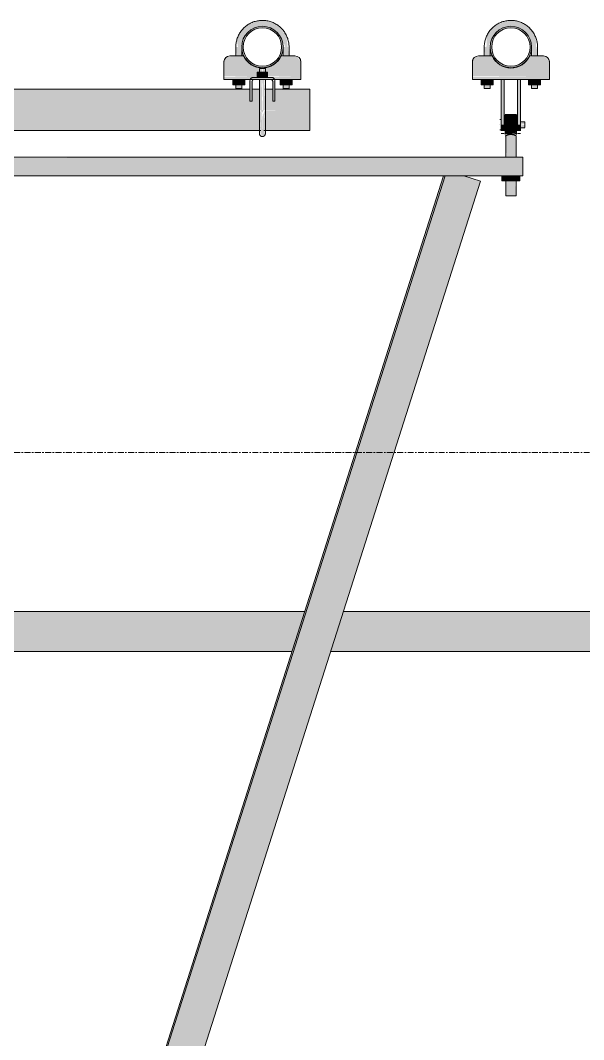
# Model space of a CAD drawing. Header units: inches. Extents: x 21380 to 98133, y -290 to 853.
# Drawn here: x 24962.2 to 25009.8, y 208.4 to 294.5 of the extents above; entities that cross this region are included whole.
import ezdxf

# ---------------------------------------------------------------- set-up
doc = ezdxf.new("R2010")
doc.units = ezdxf.units.IN
doc.header["$MEASUREMENT"] = 0
doc.linetypes.add('Grid Line 1_2_', pattern=[0.875, 0.5, -0.125, 0.125, -0.125])
for name, color, linetype, lineweight in [('A-FLOR-LEVL', 51, 'Continuous', 9), ('Q-SPCQ', 91, 'Continuous', 9), ('S-BEAM', 12, 'Continuous', 9)]:
    doc.layers.add(name, color=color, linetype=linetype, lineweight=lineweight)

# ---------------------------------------------------------------- blocks, each defined once
blk = doc.blocks.new('Basketball_Backstop-Performance_Sports_Systems-3103-Ceiling_Hung - 27_-0_ to 27_-11 7_8_-652462-Building Section - East_West looking North')
at = {"layer": 'Q-SPCQ'}
for points in [[(24984.676, 292.25), (24984.737, 292.25), (24984.639, 293.226), (24983.868, 294.08), (24983.112, 294.444), (24982.111, 294.444), (24981.209, 294.009), (24980.584, 293.226), (24980.472, 292.733), (24980.547, 292.25), (24980.737, 292.25), (24980.788, 292.25), (24980.921, 292.703), (24981.282, 293.367), (24981.596, 293.657), (24981.986, 293.869), (24982.36, 293.967), (24982.813, 293.973), (24983.356, 293.82), (24983.464, 293.82), (24983.609, 293.681), (24984.289, 292.735), (24984.306, 292.671), (24984.371, 292.735), (24984.547, 292.25), (24984.612, 292.25)], [(25001.612, 292.25), (25001.737, 292.25), (25001.853, 292.671), (25001.935, 292.735), (25002.204, 293.266), (25002.596, 293.657), (25003.02, 293.883), (25003.41, 293.973), (25003.863, 293.967), (25004.356, 293.82), (25004.663, 293.63), (25005.019, 293.266), (25005.127, 293.125), (25005.186, 293.062), (25005.369, 292.308), (25005.435, 292.25), (25005.487, 292.25), (25005.737, 292.25), (25005.751, 292.733), (25005.639, 293.226), (25005.015, 294.009), (25004.112, 294.444), (25003.111, 294.444), (25002.855, 294.303), (25002.66, 294.226), (25002.209, 294.009), (25001.584, 293.226), (25001.547, 292.25)], [(24982.174, 289.812), (24982.205, 290.125), (24982.37, 290.125), (24982.435, 290.437), (24982.853, 290.437), (24982.853, 290.125), (24983.049, 290.125), (24983.049, 289.812), (24985.862, 289.812), (24985.862, 291), (24985.491, 291.483), (24985.362, 291.5), (24984.167, 291.437), (24983.761, 290.92), (24983.41, 290.68), (24983.049, 290.543), (24982.487, 290.487), (24982.11, 290.56), (24981.717, 290.734), (24981.366, 291.013), (24981.095, 291.375), (24980.921, 291.5), (24979.612, 291.433), (24979.362, 291), (24979.362, 289.812)], [(25006.862, 289.812), (25006.862, 291), (25006.491, 291.483), (25006.362, 291.5), (25005.167, 291.437), (25004.761, 290.92), (25004.41, 290.68), (25004.032, 290.539), (25003.834, 290.487), (25003.11, 290.56), (25002.717, 290.734), (25002.366, 291.013), (25002.095, 291.375), (25001.921, 291.5), (25000.612, 291.433), (25000.362, 291), (25000.362, 289.812), (25004.138, 289.812)], [(24980.106, 289.062), (24980.359, 289.062), (24980.359, 289.5), (24980.106, 289.5)], [(24980.864, 289.062), (24980.864, 289.5), (24980.359, 289.5), (24980.359, 289.062)], [(24981.117, 289.062), (24981.117, 289.5), (24980.864, 289.5), (24980.864, 289.062)], [(24982.174, 289.687), (24982.612, 289.687), (24982.612, 290.125), (24982.174, 290.125)], [(24983.049, 289.687), (24983.049, 290.125), (24982.612, 290.125), (24982.612, 289.687)], [(24984.106, 289.062), (24984.359, 289.062), (24984.359, 289.5), (24984.106, 289.5)], [(24984.864, 289.062), (24984.864, 289.5), (24984.359, 289.5), (24984.359, 289.062)], [(24985.117, 289.062), (24985.117, 289.5), (24984.864, 289.5), (24984.864, 289.062)], [(25004.424, 289.5), (25006.862, 289.542), (25006.862, 289.812), (25000.362, 289.732), (25000.362, 289.5), (25004.174, 289.5)], [(25001.106, 289.062), (25001.359, 289.062), (25001.359, 289.5), (25001.106, 289.5)], [(25001.359, 289.062), (25001.864, 289.062), (25001.864, 289.5), (25001.359, 289.5)], [(25002.117, 289.062), (25002.117, 289.5), (25001.864, 289.5), (25001.864, 289.062)], [(25003.049, 285.687), (25003.049, 289.5), (25002.799, 289.5), (25002.799, 285.687)], [(25004.424, 285.687), (25004.424, 289.5), (25004.174, 289.5), (25004.174, 285.687)], [(25005.359, 289.062), (25005.359, 289.5), (25005.106, 289.5), (25005.106, 289.062)], [(25005.864, 289.062), (25005.864, 289.5), (25005.359, 289.5), (25005.359, 289.062)], [(25005.864, 289.062), (25006.117, 289.062), (25006.117, 289.5), (25005.864, 289.5)], [(24982.612, 284.744), (24982.769, 284.759), (24982.806, 285.187), (24982.789, 285.479), (24982.828, 286.937), (24982.612, 286.386), (24982.612, 284.961)], [(25004.075, 285.656), (25004.075, 286.532), (25003.138, 286.532), (25003.138, 285.656)], [(25003.049, 285.157), (25003.049, 285.687), (25002.799, 285.687), (25002.799, 285.157)], [(25004.424, 285.157), (25004.424, 285.687), (25004.174, 285.687), (25004.174, 285.157)], [(24960.72, 164.313), (24998.053, 281.375), (24997.919, 281.375), (24960.587, 164.313)], [(25003.607, 280.937), (25003.607, 281.375), (25002.857, 281.375), (25002.857, 280.937)], [(25004.357, 280.937), (25004.357, 281.375), (25003.607, 281.375), (25003.607, 280.937)]]:
    blk.add_hatch(color=256, dxfattribs=at).paths.add_polyline_path(points, flags=0)
h = blk.add_hatch(color=256, dxfattribs=at)
h.paths.add_polyline_path([(24982.612, 290.5), (24983.065, 290.56), (24983.487, 290.734), (24984.046, 291.269), (24984.127, 291.375), (24984.302, 291.797), (24984.362, 292.25), (24984.302, 292.703), (24984.127, 293.125), (24983.849, 293.487), (24983.487, 293.766), (24983.065, 293.94), (24982.612, 294), (24982.159, 293.94), (24981.737, 293.766), (24981.374, 293.487), (24981.096, 293.125), (24980.921, 292.703), (24980.862, 292.25), (24980.921, 291.797), (24981.178, 291.269), (24981.374, 291.013), (24981.737, 290.734), (24982.205, 290.554)], flags=0)
h.paths.add_polyline_path([(24982.612, 290.625), (24982.191, 290.68), (24981.799, 290.843), (24981.334, 291.269), (24981.204, 291.437), (24981.042, 291.829), (24980.987, 292.25), (24981.042, 292.671), (24981.204, 293.062), (24981.463, 293.399), (24981.799, 293.657), (24982.191, 293.82), (24982.612, 293.875), (24983.032, 293.82), (24983.424, 293.657), (24983.761, 293.399), (24984.019, 293.062), (24984.181, 292.671), (24984.237, 292.25), (24984.181, 291.829), (24983.889, 291.269), (24983.761, 291.101), (24983.424, 290.843), (24983.032, 290.68)], flags=0)
h = blk.add_hatch(color=256, dxfattribs=at)
h.paths.add_polyline_path([(25003.612, 290.5), (25004.138, 290.59), (25004.487, 290.734), (25005.046, 291.269), (25005.127, 291.375), (25005.302, 291.797), (25005.362, 292.25), (25005.302, 292.703), (25005.127, 293.125), (25004.849, 293.487), (25004.487, 293.766), (25004.065, 293.94), (25003.612, 294), (25003.159, 293.94), (25002.737, 293.766), (25002.374, 293.487), (25002.096, 293.125), (25001.921, 292.703), (25001.862, 292.25), (25001.921, 291.797), (25002.178, 291.269), (25002.374, 291.013), (25002.737, 290.734), (25003.159, 290.56)], flags=0)
h.paths.add_polyline_path([(25003.612, 290.625), (25003.191, 290.68), (25002.799, 290.843), (25002.334, 291.269), (25002.204, 291.437), (25002.042, 291.829), (25001.987, 292.25), (25002.042, 292.671), (25002.204, 293.062), (25002.463, 293.399), (25002.799, 293.657), (25003.191, 293.82), (25003.612, 293.875), (25004.138, 293.776), (25004.424, 293.657), (25004.761, 293.399), (25005.019, 293.062), (25005.181, 292.671), (25005.237, 292.25), (25005.181, 291.829), (25004.889, 291.269), (25004.761, 291.101), (25004.138, 290.724), (25004.032, 290.68)], flags=0)
h = blk.add_hatch(color=256, dxfattribs=at)
h.paths.add_polyline_path([(24980.487, 288.75), (24980.853, 288.75), (24980.788, 289.062), (24980.37, 289.062), (24980.435, 288.75)], flags=0)
h.paths.add_polyline_path([(24980.598, 291.5), (24980.853, 291.5), (24980.788, 292.25), (24980.37, 292.25), (24980.446, 291.5), (24980.547, 291.5)], flags=0)
h = blk.add_hatch(color=256, dxfattribs=at)
h.paths.add_polyline_path([(24984.737, 288.75), (24984.853, 288.75), (24984.784, 289.062), (24984.37, 289.062), (24984.435, 288.75), (24984.676, 288.75)], flags=0)
h.paths.add_polyline_path([(24984.676, 291.5), (24984.853, 291.5), (24984.788, 292.25), (24984.37, 292.25), (24984.452, 291.5), (24984.663, 291.5)], flags=0)
h = blk.add_hatch(color=256, dxfattribs=at)
h.paths.add_polyline_path([(25001.737, 288.75), (25001.853, 288.75), (25001.784, 289.062), (25001.37, 289.062), (25001.435, 288.75), (25001.676, 288.75)], flags=0)
h.paths.add_polyline_path([(25001.663, 291.5), (25001.853, 291.5), (25001.788, 292.25), (25001.37, 292.25), (25001.435, 291.5), (25001.612, 291.5)], flags=0)
h = blk.add_hatch(color=256, dxfattribs=at)
h.paths.add_polyline_path([(25005.395, 288.75), (25005.853, 288.75), (25005.788, 289.062), (25005.37, 289.062), (25005.37, 288.75)], flags=0)
h.paths.add_polyline_path([(25005.598, 291.5), (25005.853, 291.5), (25005.788, 292.25), (25005.37, 292.25), (25005.446, 291.5), (25005.547, 291.5)], flags=0)
h = blk.add_hatch(color=256, dxfattribs=at)
h.paths.add_polyline_path([(24982.435, 286.937), (24982.612, 286.937), (24982.547, 289.5), (24982.37, 289.5), (24982.395, 286.937)], flags=0)
h.paths.add_polyline_path([(24982.372, 290.125), (24982.612, 290.125), (24982.547, 290.437), (24982.37, 290.437), (24982.37, 290.125)], flags=0)
h = blk.add_hatch(color=256, dxfattribs=at)
h.paths.add_polyline_path([(24982.737, 286.937), (24982.853, 286.937), (24982.775, 289.5), (24982.612, 289.5), (24982.676, 286.937)], flags=0)
h.paths.add_polyline_path([(24982.83, 290.125), (24982.853, 290.125), (24982.788, 290.437), (24982.612, 290.437), (24982.676, 290.125), (24982.828, 290.125)], flags=0)
h = blk.add_hatch(color=256, dxfattribs=at)
h.paths.add_polyline_path([(24981.862, 289.5), (24981.862, 289.687), (24982.174, 289.767), (24982.174, 289.812), (24979.362, 289.732), (24979.362, 289.5)], flags=0)
h.paths.add_polyline_path([(24983.362, 289.5), (24985.862, 289.542), (24985.862, 289.812), (24983.049, 289.732), (24983.049, 289.687), (24983.362, 289.631), (24983.362, 289.507)], flags=0)
h = blk.add_hatch(color=256, dxfattribs=at)
h.paths.add_polyline_path([(24981.737, 288.187), (24981.737, 289.375), (24981.549, 289.375), (24981.549, 288.187)], flags=0)
h.paths.add_polyline_path([(24983.674, 288.187), (24983.674, 289.375), (24983.487, 289.375), (24983.487, 288.187)], flags=0)
h.paths.add_polyline_path([(24983.362, 289.5), (24983.362, 289.687), (24981.862, 289.687), (24981.862, 289.5), (24982.205, 289.5)], flags=0)
h = blk.add_hatch(color=256, dxfattribs=at)
h.paths.add_polyline_path([(24977.819, 286.937), (24982.37, 286.937), (24982.37, 288.687), (24981.737, 288.614), (24981.737, 288.187), (24981.549, 288.187), (24981.549, 288.687), (24957.674, 288.628), (24957.674, 288.187), (24957.487, 288.187), (24957.487, 288.687), (24956.853, 288.628), (24956.853, 286.937), (24969.045, 286.937)], flags=0)
h.paths.add_polyline_path([(24986.612, 286.937), (24986.592, 288.687), (24983.674, 288.619), (24983.674, 288.187), (24983.487, 288.187), (24983.487, 288.687), (24982.853, 288.617), (24982.853, 286.937), (24986.592, 286.937)], flags=0)
h.paths.add_polyline_path([(24951.499, 286.937), (24956.37, 286.994), (24956.37, 288.687), (24955.737, 288.628), (24955.737, 288.187), (24955.549, 288.187), (24955.549, 288.687), (24931.674, 288.628), (24931.674, 288.187), (24931.487, 288.198), (24931.487, 288.687), (24930.853, 288.628), (24930.853, 286.937), (24942.726, 286.937)], flags=0)
h.paths.add_polyline_path([(24930.37, 286.937), (24930.37, 288.687), (24929.737, 288.628), (24929.737, 288.187), (24929.549, 288.189), (24929.549, 288.687), (24926.612, 288.628), (24926.612, 286.937), (24929.566, 286.937)], flags=0)
h = blk.add_hatch(color=256, dxfattribs=at)
h.paths.add_polyline_path([(24982.828, 286.937), (24982.778, 286.909), (24982.815, 286.909)], flags=0)
h.paths.add_polyline_path([(24982.806, 285.187), (24986.612, 285.247), (24986.592, 286.937), (24982.829, 286.909), (24982.798, 285.216)], flags=0)
h.paths.add_polyline_path([(24982.435, 286.937), (24982.612, 286.696), (24982.737, 286.937), (24982.487, 286.937)], flags=0)
h.paths.add_polyline_path([(24956.737, 286.937), (24956.612, 286.937), (24956.676, 286.768)], flags=0)
h.paths.add_polyline_path([(24930.828, 286.937), (24930.788, 286.937), (24930.788, 286.849)], flags=0)
h.paths.add_polyline_path([(24956.395, 285.674), (24956.362, 286.937), (24930.828, 286.937), (24930.846, 285.187), (24956.389, 285.247), (24956.395, 285.644)], flags=0)
h.paths.add_polyline_path([(24956.788, 285.644), (24956.612, 286.042), (24956.435, 285.644), (24956.708, 285.613), (24956.737, 285.62)], flags=0)
h.paths.add_polyline_path([(24982.419, 285.187), (24982.425, 285.479), (24982.367, 285.57), (24982.385, 286.343), (24982.37, 286.937), (24956.737, 286.937), (24956.815, 285.883), (24956.833, 285.335), (24956.844, 285.187), (24982.377, 285.187)], flags=0)
h.paths.add_polyline_path([(24930.435, 286.937), (24930.616, 286.702), (24930.737, 286.937), (24930.487, 286.937)], flags=0)
h.paths.add_polyline_path([(24926.612, 285.187), (24930.427, 285.258), (24930.4, 286.089), (24930.37, 286.937), (24926.612, 286.937), (24926.612, 285.247)], flags=0)
h.paths.add_polyline_path([(24956.612, 286.446), (24956.487, 286.937), (24956.395, 286.937), (24956.595, 286.485)], flags=0)
h = blk.add_hatch(color=256, dxfattribs=at)
h.paths.add_polyline_path([(24982.612, 286.454), (24982.547, 286.784), (24982.487, 286.796), (24982.603, 286.477)], flags=0)
h.paths.add_polyline_path([(24982.612, 284.744), (24982.547, 286.599), (24982.395, 286.937), (24982.447, 284.961)], flags=0)
h = blk.add_hatch(color=256, dxfattribs=at)
h.paths.add_polyline_path([(25003.049, 285.687), (25003.138, 285.752), (25003.138, 285.929), (25003.049, 285.864), (25003.049, 285.744)], flags=0)
h.paths.add_polyline_path([(25004.138, 285.687), (25004.174, 285.771), (25004.138, 285.929), (25004.075, 285.846), (25004.075, 285.687)], flags=0)
h.paths.add_polyline_path([(25004.424, 285.687), (25004.799, 285.752), (25004.799, 285.929), (25004.424, 285.855), (25004.424, 285.7)], flags=0)
h = blk.add_hatch(color=256, dxfattribs=at)
h.paths.add_polyline_path([(25004.799, 285.446), (25004.799, 285.687), (25004.424, 285.623), (25004.424, 285.446)], flags=0)
h.paths.add_polyline_path([(25004.075, 285.446), (25004.174, 285.527), (25004.138, 285.687), (25004.075, 285.623), (25004.075, 285.455)], flags=0)
h.paths.add_polyline_path([(25003.138, 285.446), (25003.138, 285.687), (25003.049, 285.615), (25003.049, 285.446)], flags=0)
h = blk.add_hatch(color=256, dxfattribs=at)
h.paths.add_polyline_path([(25003.684, 284.859), (25004.075, 284.871), (25004.075, 285.015), (25003.72, 284.873)], flags=0)
h.paths.add_polyline_path([(25003.53, 284.859), (25004.075, 285.015), (25004.075, 285.656), (25003.138, 285.656), (25003.138, 284.871), (25003.493, 284.86)], flags=0)
h = blk.add_hatch(color=256, dxfattribs=at)
h.paths.add_polyline_path([(25003.297, 279.687), (25004.044, 279.687), (25003.975, 280.937), (25003.169, 280.937), (25003.228, 279.687)], flags=0)
h.paths.add_polyline_path([(25003.558, 282.955), (25004.044, 282.955), (25004.017, 284.763), (25003.684, 284.859), (25003.272, 284.795), (25003.169, 284.75), (25003.256, 282.955), (25003.53, 282.955)], flags=0)
h = blk.add_hatch(color=256, dxfattribs=at)
h.paths.add_polyline_path([(24908.607, 281.375), (24955.107, 281.375), (24955.107, 282.875), (24908.607, 282.955), (24908.607, 281.503)], flags=0)
h.paths.add_polyline_path([(24958.263, 281.375), (25004.607, 281.375), (25004.607, 282.955), (24958.107, 282.875), (24958.107, 281.375)], flags=0)
h.paths.add_polyline_path([(24956.701, 282.059), (24956.709, 281.848), (24956.799, 282.059), (24956.799, 282.237), (24956.704, 282.064)], flags=0)
h.paths.add_polyline_path([(24956.548, 282.052), (24956.676, 282.107), (24956.607, 282.212), (24956.55, 282.059)], flags=0)
h.paths.add_polyline_path([(24956.424, 281.808), (24956.527, 281.844), (24956.509, 282.109), (24956.424, 282.157), (24956.424, 281.835)], flags=0)
h.paths.add_polyline_path([(24956.924, 281.928), (24956.982, 282.125), (24956.924, 281.937)], flags=0)
h.paths.add_polyline_path([(24956.612, 282.226), (24956.799, 282.312), (24956.794, 282.396), (24956.424, 282.39), (24956.509, 282.232), (24956.607, 282.227)], flags=0)
h = blk.add_hatch(color=256, dxfattribs=at)
h.paths.add_polyline_path([(24960.272, 157.563), (24961.705, 157.563), (24962.542, 160.188), (24959.822, 160.188), (24959.822, 157.563)], flags=0)
h.paths.add_polyline_path([(24960.72, 164.313), (24963.86, 164.32), (25001.045, 280.918), (24999.622, 281.375), (24998.053, 281.375), (24960.723, 164.32)], flags=0)
for p, q in [((24980.362, 292.25), (24980.362, 291.5)), ((24980.862, 291.5), (24980.862, 292.25)), ((24984.362, 292.25), (24984.362, 291.5)), ((24984.862, 291.5), (24984.862, 292.25)), ((25001.362, 292.25), (25001.362, 291.5)), ((25001.862, 291.5), (25001.862, 292.25)), ((25005.362, 292.25), (25005.362, 291.5)), ((25005.862, 291.5), (25005.862, 292.25)), ((24981.018, 291.5), (24979.862, 291.5)), ((24985.362, 291.5), (24984.205, 291.5)), ((25002.018, 291.5), (25000.862, 291.5)), ((25006.362, 291.5), (25005.205, 291.5)), ((24979.362, 289.812), (24979.362, 291)), ((24982.362, 290.437), (24982.362, 289.687)), ((24982.37, 290.437), (24982.612, 290.437)), ((24982.612, 290.437), (24982.853, 290.437)), ((24982.862, 289.687), (24982.862, 290.437)), ((24985.862, 291), (24985.862, 289.812)), ((25000.362, 291), (25000.362, 289.812)), ((25006.862, 289.812), (25006.862, 291)), ((24979.362, 289.5), (24979.362, 289.812)), ((24979.362, 289.5), (24981.862, 289.5)), ((24980.106, 289.5), (24980.106, 289.062)), ((24980.359, 289.062), (24980.359, 289.5)), ((24980.362, 289.515), (24980.362, 288.75)), ((24980.862, 288.75), (24980.862, 289.518)), ((24980.864, 289.062), (24980.864, 289.5)), ((24981.117, 289.062), (24981.117, 289.5)), ((24981.549, 288.187), (24981.549, 289.375)), ((24981.737, 289.375), (24981.737, 288.187)), ((24983.362, 289.687), (24981.862, 289.687)), ((24981.862, 289.5), (24983.362, 289.5)), ((24982.174, 290.125), (24982.612, 290.125)), ((24982.174, 289.687), (24982.174, 290.125)), ((24982.362, 289.5), (24982.362, 288.683)), ((24982.362, 289.5), (24982.362, 286.937)), ((24982.612, 290.125), (24983.049, 290.125)), ((24982.612, 290.125), (24982.612, 289.687)), ((24982.862, 288.684), (24982.862, 289.5)), ((24982.862, 286.937), (24982.862, 289.5)), ((24983.049, 289.687), (24983.049, 290.125)), ((24983.362, 289.5), (24985.862, 289.5)), ((24983.487, 289.375), (24983.487, 288.187)), ((24983.674, 288.187), (24983.674, 289.375)), ((24984.106, 289.062), (24984.106, 289.5)), ((24984.359, 289.062), (24984.359, 289.5)), ((24984.362, 289.511), (24984.362, 288.75)), ((24984.862, 288.75), (24984.862, 289.511)), ((24984.864, 289.062), (24984.864, 289.5)), ((24985.117, 289.5), (24985.117, 289.062)), ((24985.862, 289.812), (24985.862, 289.5)), ((25000.362, 289.5), (25000.362, 289.812)), ((25000.362, 289.5), (25006.862, 289.5)), ((25001.106, 289.5), (25001.106, 289.062)), ((25001.359, 289.062), (25001.359, 289.5)), ((25001.362, 289.515), (25001.362, 288.75)), ((25001.862, 288.75), (25001.862, 289.518)), ((25001.864, 289.062), (25001.864, 289.5)), ((25002.117, 289.062), (25002.117, 289.5)), ((25002.799, 285.687), (25002.799, 289.5)), ((25002.799, 289.5), (25003.049, 289.5)), ((25003.049, 289.5), (25003.049, 285.687)), ((25004.174, 285.687), (25004.174, 289.5)), ((25004.174, 289.5), (25004.424, 289.5)), ((25004.424, 289.5), (25004.424, 285.687)), ((25005.106, 289.062), (25005.106, 289.5)), ((25005.359, 289.062), (25005.359, 289.5)), ((25005.362, 289.511), (25005.362, 288.75)), ((25005.862, 288.75), (25005.862, 289.511)), ((25005.864, 289.062), (25005.864, 289.5)), ((25006.117, 289.5), (25006.117, 289.062)), ((25006.862, 289.812), (25006.862, 289.5)), ((24981.549, 288.687), (24957.674, 288.687)), ((24980.359, 289.062), (24980.106, 289.062)), ((24980.864, 289.062), (24980.359, 289.062)), ((24980.362, 288.75), (24980.37, 288.75)), ((24980.862, 288.75), (24980.362, 288.75)), ((24980.853, 288.75), (24980.862, 288.75)), ((24981.117, 289.062), (24980.864, 289.062)), ((24982.395, 288.687), (24981.737, 288.687)), ((24983.487, 288.687), (24982.828, 288.687)), ((24986.612, 288.687), (24983.674, 288.687)), ((24984.359, 289.062), (24984.106, 289.062)), ((24984.864, 289.062), (24984.359, 289.062)), ((24984.862, 288.75), (24984.362, 288.75)), ((24984.362, 288.75), (24984.37, 288.75)), ((24984.853, 288.75), (24984.862, 288.75)), ((24985.117, 289.062), (24984.864, 289.062)), ((24986.612, 288.687), (24986.612, 286.937)), ((25001.359, 289.062), (25001.106, 289.062)), ((25001.864, 289.062), (25001.359, 289.062)), ((25001.362, 288.75), (25001.37, 288.75)), ((25001.862, 288.75), (25001.362, 288.75)), ((25001.853, 288.75), (25001.862, 288.75)), ((25002.117, 289.062), (25001.864, 289.062)), ((25005.359, 289.062), (25005.106, 289.062)), ((25005.864, 289.062), (25005.359, 289.062)), ((25005.862, 288.75), (25005.362, 288.75)), ((25005.362, 288.75), (25005.37, 288.75)), ((25005.853, 288.75), (25005.862, 288.75)), ((25006.117, 289.062), (25005.864, 289.062)), ((24981.549, 288.197), (24981.549, 287.824)), ((24981.549, 287.687), (24981.549, 288.187)), ((24981.549, 287.819), (24981.549, 287.687)), ((24981.549, 287.687), (24981.737, 287.687)), ((24981.737, 287.687), (24981.549, 287.687)), ((24981.737, 287.824), (24981.737, 288.197)), ((24981.737, 288.187), (24981.737, 287.687)), ((24981.737, 287.687), (24981.737, 287.819)), ((24983.487, 288.197), (24983.487, 287.824)), ((24983.487, 287.687), (24983.487, 288.187)), ((24983.487, 287.819), (24983.487, 287.687)), ((24983.487, 287.687), (24983.674, 287.687)), ((24983.674, 287.687), (24983.487, 287.687)), ((24983.674, 287.824), (24983.674, 288.197)), ((24983.674, 288.187), (24983.674, 287.687)), ((24983.674, 287.687), (24983.674, 287.819)), ((24986.612, 286.937), (24986.612, 285.187)), ((25002.799, 286.125), (25002.674, 286.125)), ((25003.138, 285.937), (25003.049, 285.937)), ((25004.075, 286.562), (25003.138, 286.562)), ((25003.138, 285.656), (25003.138, 286.532)), ((25004.075, 286.532), (25004.075, 285.656)), ((25004.799, 285.937), (25004.424, 285.937)), ((25004.799, 285.929), (25004.799, 285.687)), ((24956.789, 285.187), (24982.484, 285.187)), ((24982.742, 285.187), (24986.612, 285.187)), ((25002.674, 285.687), (25002.674, 285.687)), ((25002.674, 285.687), (25002.674, 285.687)), ((25002.674, 285.25), (25002.799, 285.25)), ((25002.799, 285.157), (25002.799, 285.687)), ((25003.049, 285.687), (25003.049, 285.157)), ((25003.049, 285.437), (25003.138, 285.437)), ((25003.138, 284.871), (25003.138, 285.656)), ((25004.075, 285.656), (25004.075, 284.871)), ((25004.174, 285.157), (25004.174, 285.687)), ((25004.424, 285.687), (25004.424, 285.157)), ((25004.424, 285.437), (25004.799, 285.437)), ((25004.799, 285.687), (25004.799, 285.446)), ((25002.799, 284.937), (25003.049, 284.937)), ((25003.138, 284.75), (25003.169, 284.75)), ((25003.169, 284.75), (25003.169, 282.955)), ((25004.044, 282.955), (25004.044, 284.75)), ((25004.044, 284.75), (25004.075, 284.75)), ((25004.174, 284.937), (25004.424, 284.937)), ((24957.112, 282.955), (25004.607, 282.955)), ((25004.607, 282.955), (25004.607, 281.375)), ((25004.607, 281.375), (24959.919, 281.375)), ((24997.919, 281.375), (24960.589, 164.32)), ((24960.723, 164.32), (24998.053, 281.375)), ((24963.86, 164.32), (25001.045, 280.918)), ((24999.622, 281.375), (25001.045, 280.918)), ((25002.857, 280.937), (25002.857, 281.375)), ((25003.607, 280.937), (25002.857, 280.937)), ((25003.169, 281.375), (25003.169, 279.687)), ((25003.607, 281.375), (25003.607, 280.937)), ((25004.357, 280.937), (25003.607, 280.937)), ((25004.044, 279.687), (25004.044, 281.375)), ((25004.357, 280.937), (25004.357, 281.375)), ((25004.044, 279.687), (25003.169, 279.687))]:
    blk.add_line(p, q, dxfattribs=at)
at = {"layer": 'Q-SPCQ', "flags": 128}
for points in [[(24984.862, 292.25), (24984.86, 292.34), (24984.854, 292.43), (24984.845, 292.519), (24984.833, 292.608), (24984.817, 292.697), (24984.797, 292.785), (24984.774, 292.872), (24984.747, 292.958), (24984.717, 293.043), (24984.684, 293.126), (24984.647, 293.208), (24984.607, 293.289), (24984.564, 293.368), (24984.518, 293.445), (24984.469, 293.52), (24984.416, 293.594), (24984.361, 293.665), (24984.303, 293.734), (24984.243, 293.8), (24984.179, 293.864), (24984.113, 293.925), (24984.045, 293.984), (24983.975, 294.04), (24983.902, 294.093), (24983.827, 294.143), (24983.751, 294.19), (24983.672, 294.234), (24983.592, 294.275), (24983.51, 294.313), (24983.427, 294.347), (24983.342, 294.378), (24983.257, 294.406), (24983.17, 294.43), (24983.082, 294.45), (24982.994, 294.467), (24982.905, 294.481), (24982.816, 294.491), (24982.726, 294.497), (24982.636, 294.5), (24982.546, 294.499), (24982.456, 294.495), (24982.366, 294.487), (24982.277, 294.475), (24982.188, 294.46), (24982.1, 294.441), (24982.013, 294.419), (24981.927, 294.393), (24981.842, 294.364), (24981.758, 294.332), (24981.675, 294.296), (24981.594, 294.257), (24981.515, 294.215), (24981.437, 294.169), (24981.361, 294.121), (24981.288, 294.069), (24981.216, 294.015), (24981.146, 293.957), (24981.079, 293.898), (24981.015, 293.835), (24980.953, 293.77), (24980.893, 293.702), (24980.836, 293.632), (24980.783, 293.56), (24980.732, 293.486), (24980.684, 293.41), (24980.639, 293.332), (24980.597, 293.252), (24980.559, 293.171), (24980.523, 293.088), (24980.492, 293.004), (24980.463, 292.918), (24980.438, 292.832), (24980.417, 292.745), (24980.399, 292.656), (24980.384, 292.568), (24980.373, 292.478), (24980.366, 292.388), (24980.362, 292.299), (24980.362, 292.25)], [(25005.862, 292.25), (25005.86, 292.34), (25005.854, 292.43), (25005.845, 292.519), (25005.833, 292.608), (25005.817, 292.697), (25005.797, 292.785), (25005.774, 292.872), (25005.747, 292.958), (25005.717, 293.043), (25005.684, 293.126), (25005.647, 293.208), (25005.607, 293.289), (25005.564, 293.368), (25005.518, 293.445), (25005.469, 293.52), (25005.416, 293.594), (25005.361, 293.665), (25005.303, 293.734), (25005.243, 293.8), (25005.179, 293.864), (25005.113, 293.925), (25005.045, 293.984), (25004.975, 294.04), (25004.902, 294.093), (25004.827, 294.143), (25004.751, 294.19), (25004.672, 294.234), (25004.592, 294.275), (25004.51, 294.313), (25004.427, 294.347), (25004.342, 294.378), (25004.257, 294.406), (25004.17, 294.43), (25004.082, 294.45), (25003.994, 294.467), (25003.905, 294.481), (25003.816, 294.491), (25003.726, 294.497), (25003.636, 294.5), (25003.546, 294.499), (25003.456, 294.495), (25003.366, 294.487), (25003.277, 294.475), (25003.188, 294.46), (25003.1, 294.441), (25003.013, 294.419), (25002.927, 294.393), (25002.842, 294.364), (25002.758, 294.332), (25002.675, 294.296), (25002.594, 294.257), (25002.515, 294.215), (25002.437, 294.169), (25002.361, 294.121), (25002.288, 294.069), (25002.216, 294.015), (25002.146, 293.957), (25002.079, 293.898), (25002.015, 293.835), (25001.953, 293.77), (25001.893, 293.702), (25001.836, 293.632), (25001.783, 293.56), (25001.732, 293.486), (25001.684, 293.41), (25001.639, 293.332), (25001.597, 293.252), (25001.559, 293.171), (25001.523, 293.088), (25001.492, 293.004), (25001.463, 292.918), (25001.438, 292.832), (25001.417, 292.745), (25001.399, 292.656), (25001.384, 292.568), (25001.373, 292.478), (25001.366, 292.388), (25001.362, 292.299), (25001.362, 292.25)], [(24982.362, 286.937), (24982.362, 286.858), (24982.362, 286.778), (24982.362, 286.698), (24982.362, 286.619), (24982.362, 286.54), (24982.362, 286.462), (24982.362, 286.385), (24982.362, 286.308), (24982.362, 286.233), (24982.362, 286.159), (24982.362, 286.086), (24982.362, 286.014), (24982.362, 285.944), (24982.362, 285.875), (24982.362, 285.808), (24982.362, 285.743), (24982.362, 285.68), (24982.362, 285.619), (24982.362, 285.56), (24982.362, 285.503), (24982.362, 285.448), (24982.362, 285.396), (24982.362, 285.346), (24982.362, 285.299), (24982.362, 285.255), (24982.362, 285.213), (24982.362, 285.174), (24982.362, 285.137), (24982.362, 285.104), (24982.362, 285.073), (24982.362, 285.046), (24982.362, 285.021), (24982.362, 285), (24982.362, 284.982), (24982.362, 284.967), (24982.362, 284.955), (24982.362, 284.946), (24982.362, 284.94), (24982.362, 284.938)], [(24982.862, 284.937), (24982.862, 284.939), (24982.862, 284.944), (24982.862, 284.952), (24982.862, 284.963), (24982.862, 284.977), (24982.862, 284.995), (24982.862, 285.015), (24982.862, 285.039), (24982.862, 285.066), (24982.862, 285.095), (24982.862, 285.128), (24982.862, 285.164), (24982.862, 285.202), (24982.862, 285.243), (24982.862, 285.287), (24982.862, 285.333), (24982.862, 285.382), (24982.862, 285.434), (24982.862, 285.488), (24982.862, 285.544), (24982.862, 285.603), (24982.862, 285.663), (24982.862, 285.726), (24982.862, 285.79), (24982.862, 285.857), (24982.862, 285.925), (24982.862, 285.995), (24982.862, 286.066), (24982.862, 286.139), (24982.862, 286.213), (24982.862, 286.288), (24982.862, 286.364), (24982.862, 286.441), (24982.862, 286.519), (24982.862, 286.598), (24982.862, 286.677), (24982.862, 286.756), (24982.862, 286.836), (24982.862, 286.916), (24982.862, 286.937)], [(24982.362, 284.937), (24982.362, 284.939), (24982.362, 284.944), (24982.362, 284.952), (24982.362, 284.963), (24982.362, 284.977), (24982.362, 284.995), (24982.362, 285.015), (24982.362, 285.039), (24982.362, 285.066), (24982.362, 285.095), (24982.362, 285.128), (24982.362, 285.164), (24982.362, 285.202)], [(24982.862, 285.213), (24982.862, 285.174), (24982.862, 285.137), (24982.862, 285.104), (24982.862, 285.073), (24982.862, 285.046), (24982.862, 285.021), (24982.862, 285), (24982.862, 284.982), (24982.862, 284.967), (24982.862, 284.955), (24982.862, 284.946), (24982.862, 284.94), (24982.862, 284.938)], [(24982.612, 284.687), (24982.602, 284.688), (24982.592, 284.688), (24982.582, 284.689), (24982.572, 284.691), (24982.562, 284.692), (24982.552, 284.695), (24982.543, 284.697), (24982.533, 284.7), (24982.524, 284.704), (24982.514, 284.707), (24982.505, 284.711), (24982.496, 284.716), (24982.487, 284.721), (24982.479, 284.726), (24982.471, 284.731), (24982.462, 284.737), (24982.454, 284.743), (24982.447, 284.75), (24982.439, 284.756), (24982.432, 284.763), (24982.426, 284.771), (24982.419, 284.778), (24982.413, 284.786), (24982.407, 284.794), (24982.401, 284.802), (24982.396, 284.811), (24982.391, 284.82), (24982.387, 284.829), (24982.382, 284.838), (24982.379, 284.847), (24982.375, 284.856), (24982.372, 284.866), (24982.369, 284.875), (24982.367, 284.885), (24982.365, 284.895), (24982.364, 284.905), (24982.363, 284.915), (24982.362, 284.925), (24982.362, 284.935), (24982.362, 284.937)], [(24982.862, 284.937), (24982.861, 284.928), (24982.861, 284.918), (24982.86, 284.908), (24982.858, 284.898), (24982.857, 284.888), (24982.854, 284.878), (24982.852, 284.868), (24982.849, 284.859), (24982.846, 284.849), (24982.842, 284.84), (24982.838, 284.831), (24982.833, 284.822), (24982.829, 284.813), (24982.823, 284.805), (24982.818, 284.796), (24982.812, 284.788), (24982.806, 284.78), (24982.8, 284.773), (24982.793, 284.765), (24982.786, 284.758), (24982.779, 284.751), (24982.771, 284.745), (24982.763, 284.739), (24982.755, 284.733), (24982.747, 284.727), (24982.738, 284.722), (24982.729, 284.717), (24982.721, 284.712), (24982.711, 284.708), (24982.702, 284.704), (24982.693, 284.701), (24982.683, 284.698), (24982.674, 284.695), (24982.664, 284.693), (24982.654, 284.691), (24982.644, 284.69), (24982.634, 284.689), (24982.624, 284.688), (24982.614, 284.688), (24982.612, 284.687)]]:
    blk.add_lwpolyline(points, dxfattribs=at)
at = {"layer": 'Q-SPCQ'}
for centre, radius, start, end in [((24982.612, 292.25), 1.75, 0, 180), ((24982.612, 292.25), 1.625, 0, 180), ((25003.612, 292.25), 1.75, 0, 180), ((25003.612, 292.25), 1.625, 0, 180), ((24982.612, 292.25), 1.75, 180, 0), ((24982.612, 292.25), 1.625, 180, 0), ((25003.612, 292.25), 1.75, 180, 0), ((25003.612, 292.25), 1.625, 180, 0), ((24979.862, 291), 0.5, 90, 180), ((24979.862, 291), 0.5, 120, 180), ((24982.612, 292.223), 1.75, 204.39575, 335.60425), ((24985.362, 291), 0.5, 0, 90), ((24985.362, 291), 0.5, 0, 60), ((25000.862, 291), 0.5, 90, 180), ((25000.862, 291), 0.5, 120, 180), ((25003.612, 292.223), 1.75, 204.39575, 335.60425), ((25006.362, 291), 0.5, 0, 90), ((25006.362, 291), 0.5, 0, 60), ((24981.862, 289.375), 0.312, 90, 180), ((24981.862, 289.375), 0.125, 90, 180), ((24983.362, 289.375), 0.312, 0, 90), ((24983.362, 289.375), 0.125, 0, 90)]:
    blk.add_arc(centre, radius, start, end, dxfattribs=at)
blk.add_open_spline([(25004.044, 284.75), (25004.044, 284.75), (25004.041, 284.752), (25004.029, 284.758), (25004.018, 284.762), (25004.003, 284.769), (25003.985, 284.777), (25003.968, 284.785), (25003.953, 284.791), (25003.941, 284.795), (25003.929, 284.799), (25003.911, 284.806), (25003.888, 284.814), (25003.864, 284.822), (25003.843, 284.829), (25003.827, 284.833), (25003.81, 284.837), (25003.787, 284.842), (25003.758, 284.848), (25003.721, 284.855), (25003.684, 284.859), (25003.645, 284.862), (25003.607, 284.862), (25003.568, 284.862), (25003.529, 284.859), (25003.492, 284.855), (25003.455, 284.848), (25003.426, 284.842), (25003.403, 284.837), (25003.387, 284.833), (25003.37, 284.829), (25003.35, 284.822), (25003.325, 284.814), (25003.302, 284.806), (25003.284, 284.799), (25003.272, 284.795), (25003.26, 284.791), (25003.245, 284.785), (25003.228, 284.777), (25003.21, 284.769), (25003.196, 284.762), (25003.184, 284.758), (25003.173, 284.752), (25003.169, 284.75), (25003.169, 284.75)], degree=3, knots=[0, 0, 0, 0, 0.055556, 0.083333, 0.111111, 0.138889, 0.166667, 0.194444, 0.208333, 0.222222, 0.236111, 0.25, 0.277778, 0.305556, 0.319444, 0.333333, 0.347222, 0.361111, 0.388889, 0.416667, 0.444444, 0.472222, 0.5, 0.527778, 0.555556, 0.583333, 0.611111, 0.638889, 0.652778, 0.666667, 0.680556, 0.694444, 0.722222, 0.75, 0.763889, 0.777778, 0.791667, 0.805556, 0.833333, 0.861111, 0.888889, 0.916667, 0.944444, 1, 1, 1, 1], dxfattribs=at)
blk = doc.blocks.new('Girt_Z - 10_D-V33-Building Section - East_West looking North')
at = {"layer": 'S-BEAM'}
h = blk.add_hatch(color=256, dxfattribs=at)
h.paths.add_polyline_path([(22799.39, 241.188), (23080.89, 241.188), (23080.89, 244.563), (22799.39, 244.563)], flags=0)
h.paths.add_polyline_path([(23555.774, 241.188), (23659.89, 241.188), (23659.89, 244.563), (23558.286, 244.563), (23556.081, 241.6)], flags=0)
h.paths.add_polyline_path([(23521.469, 241.188), (23554.528, 241.188), (23556.988, 244.563), (23483.552, 244.563), (23486.065, 241.188), (23520.691, 241.188)], flags=0)
h.paths.add_polyline_path([(26259.39, 241.188), (26259.39, 244.563), (26256.428, 244.563), (26256.428, 241.188), (26258.704, 241.188)], flags=0)
h.paths.add_polyline_path([(26244.428, 241.188), (26249.803, 241.188), (26249.803, 244.563), (26244.428, 244.563), (26244.428, 242.442)], flags=0)
h.paths.add_polyline_path([(26237.803, 241.188), (26237.803, 244.563), (26232.428, 244.563), (26232.428, 241.188)], flags=0)
h.paths.add_polyline_path([(26225.803, 241.188), (26225.803, 244.563), (26220.428, 244.563), (26220.428, 241.188), (26223.611, 241.188)], flags=0)
h.paths.add_polyline_path([(26208.428, 241.188), (26213.803, 241.188), (26213.803, 244.563), (26208.428, 244.563)], flags=0)
h.paths.add_polyline_path([(26201.803, 241.188), (26201.803, 244.563), (26019.14, 244.563), (26019.14, 241.188), (26188.518, 241.188)], flags=0)
h.paths.add_polyline_path([(23484.818, 241.188), (23482.253, 244.563), (23380.39, 244.563), (23380.39, 241.188), (23484.772, 241.188)], flags=0)
h.paths.add_polyline_path([(26017.89, 241.188), (26017.89, 244.563), (25999.515, 244.563), (25999.515, 241.188), (26013.055, 241.188)], flags=0)
h.paths.add_polyline_path([(25998.265, 241.188), (25998.265, 244.563), (25985.89, 244.563), (25985.89, 241.188), (25995.508, 241.188)], flags=0)
h.paths.add_polyline_path([(25975.89, 241.188), (25975.89, 244.563), (25696.39, 244.563), (25696.39, 241.188), (25942.869, 241.188)], flags=0)
h.paths.add_polyline_path([(25666.612, 241.188), (25686.39, 241.188), (25686.39, 244.563), (25655.018, 244.563), (25653.942, 241.188), (25662.127, 241.188)], flags=0)
h.paths.add_polyline_path([(25650.67, 241.188), (25651.747, 244.563), (25625.486, 244.563), (25625.486, 241.188), (25627.034, 241.188)], flags=0)
h.paths.add_polyline_path([(25618.861, 241.188), (25618.861, 244.563), (25592.601, 244.563), (25593.678, 241.188), (25618.261, 241.188)], flags=0)
h.paths.add_polyline_path([(23669.89, 241.188), (23949.39, 241.188), (23949.39, 244.563), (23669.89, 244.563)], flags=0)
h.paths.add_polyline_path([(25590.406, 241.188), (25589.33, 244.563), (25406.89, 244.563), (25406.89, 241.188), (25580.582, 241.188)], flags=0)
h.paths.add_polyline_path([(25396.89, 241.188), (25396.89, 244.563), (25117.39, 244.563), (25117.39, 241.188), (25241.014, 241.188)], flags=0)
h.paths.add_polyline_path([(23370.39, 241.188), (23370.39, 244.563), (23090.89, 244.563), (23090.89, 241.188), (23275.82, 241.188)], flags=0)
h.paths.add_polyline_path([(23959.39, 241.188), (24238.89, 241.188), (24238.89, 244.563), (23959.39, 244.563)], flags=0)
h.paths.add_polyline_path([(25107.39, 241.188), (25107.39, 244.563), (24989.451, 244.563), (24988.374, 241.188), (25100.643, 241.188)], flags=0)
h.paths.add_polyline_path([(24248.89, 241.188), (24528.39, 241.188), (24528.39, 244.563), (24248.89, 244.563)], flags=0)
h.paths.add_polyline_path([(24985.103, 241.188), (24986.179, 244.563), (24959.919, 244.563), (24959.919, 241.188), (24960.272, 241.188)], flags=0)
h.paths.add_polyline_path([(24538.39, 241.188), (24642.801, 241.188), (24640.238, 244.563), (24538.39, 244.563)], flags=0)
h.paths.add_polyline_path([(24953.294, 241.188), (24953.294, 244.563), (24927.034, 244.563), (24928.11, 241.188), (24951.499, 241.188)], flags=0)
h.paths.add_polyline_path([(24924.839, 241.188), (24923.763, 244.563), (24827.89, 244.563), (24827.89, 241.188), (24915.014, 241.188)], flags=0)
h.paths.add_polyline_path([(24644.175, 241.188), (24712.545, 241.188), (24715.004, 244.563), (24641.536, 244.563), (24644.048, 241.188)], flags=0)
h.paths.add_polyline_path([(24817.89, 241.188), (24817.89, 244.563), (24716.302, 244.563), (24713.792, 241.188), (24749.716, 241.188)], flags=0)
for p, q in [((24959.919, 244.563), (24986.179, 244.563)), ((24989.451, 244.563), (25107.39, 244.563)), ((24959.919, 241.188), (24985.103, 241.188)), ((24988.374, 241.188), (25107.39, 241.188))]:
    blk.add_line(p, q, dxfattribs=at)

msp = doc.modelspace()

# ---------------------------------------------------------------- linework, layer by layer
at = {"layer": 'A-FLOR-LEVL', "linetype": 'Grid Line 1_2_'}
msp.add_line((21678.638, 258), (26557.324, 258), dxfattribs=at)

# ---------------------------------------------------------------- block references
at = {"layer": 'Q-SPCQ'}
msp.add_blockref('Basketball_Backstop-Performance_Sports_Systems-3103-Ceiling_Hung - 27_-0_ to 27_-11 7_8_-652462-Building Section - East_West looking North', (0, 0), dxfattribs=at)
at = {"layer": 'S-BEAM'}
msp.add_blockref('Girt_Z - 10_D-V33-Building Section - East_West looking North', (0, 0), dxfattribs=at)

doc.saveas('drawing.dxf')
